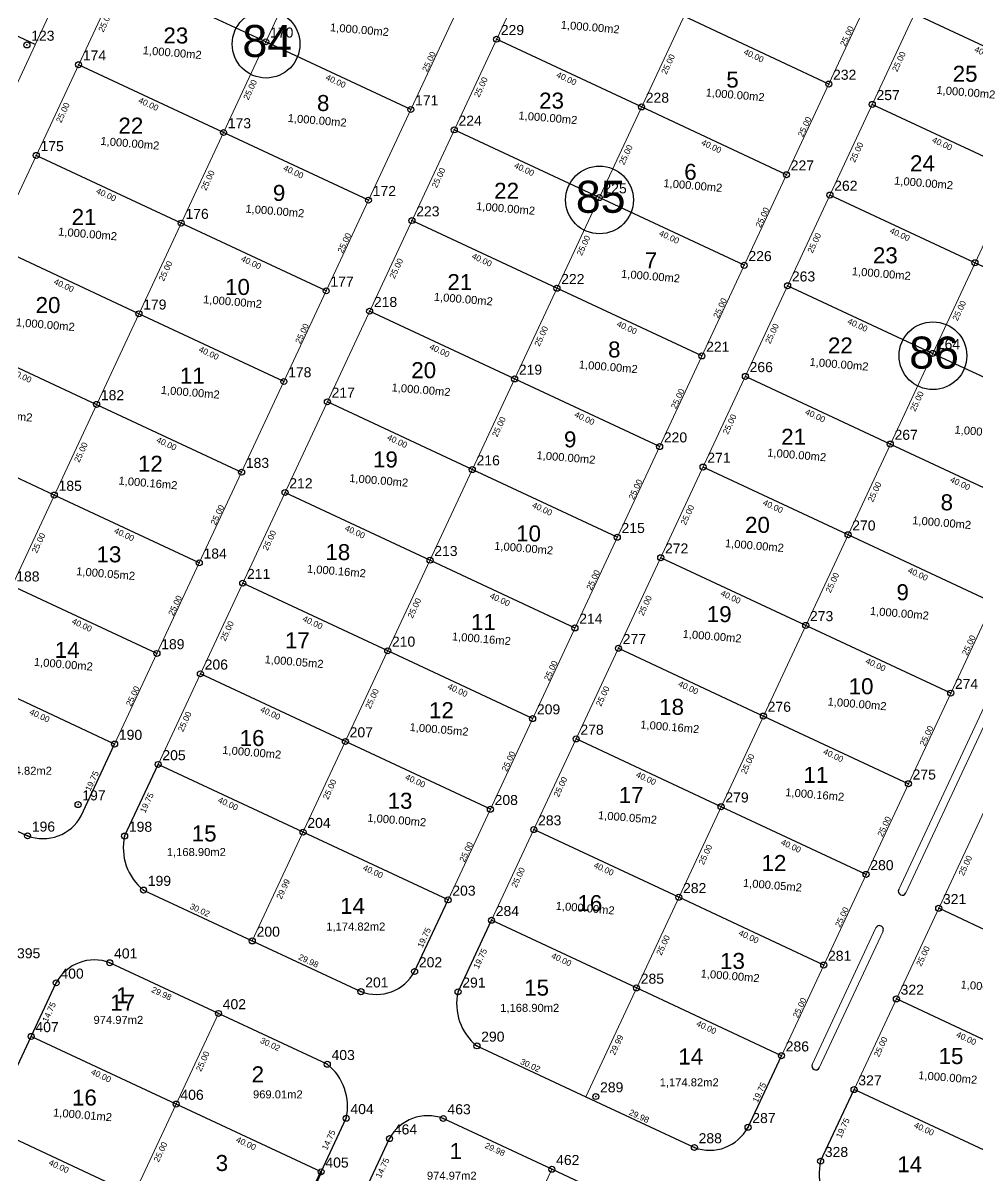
# Model space of a CAD drawing. Header units: metres. Extents: x 500111 to 502674, y 2669847 to 2673197.
# Drawn here: x 500888.1 to 501126.9, y 2671182.7 to 2671470.8 of the extents above; entities that cross this region are included whole.
import ezdxf
from ezdxf.enums import TextEntityAlignment as Align

# ---------------------------------------------------------------- set-up
doc = ezdxf.new("R2010")
doc.units = ezdxf.units.M
doc.header["$PDMODE"] = 32
doc.header["$PDSIZE"] = 1.5
for name, color, linetype in [('CVL_CURV_TX', 2, 'Continuous'), ('CVL_PUNTO', 2, 'Continuous'), ('CVL_PUNTO_NUM', 2, 'Continuous')]:
    doc.layers.add(name, color=color, linetype=linetype)
doc.layers.add('hatches', color=7, linetype='Continuous', lineweight=5)
doc.styles.add('ARIAL', font='arial.ttf')

msp = doc.modelspace()

# ---------------------------------------------------------------- linework, layer by layer
at = {"color": 7, "lineweight": 18}
for p, q in [((500954.6185840923, 2671601.329187163), (500827.6781055424, 2671329.521876577)), ((501035.6143916055, 2671557.335212841, -4826.084017682907), (500911.0351346806, 2671290.591095782, -3499.098460264308)), ((501110.7564786011, 2671500.814926839, -4738.580609434872), (500994.3921638187, 2671251.660314988, -3499.098460264308)), ((501194.1135077395, 2671461.884146044, -0.3679787884580037), (501077.7491929569, 2671212.729534193, -1126.73048147585))]:
    msp.add_line(p, q, dxfattribs=at)
for p, q in [((500902.6803433129, 2671272.695428632), (500911.0351346806, 2671290.591095782)), ((500913.5304291989, 2671267.616919261), (500921.9051904266, 2671285.503262822)), ((500986.037372451, 2671233.764647837), (500994.39216382, 2671251.660314987)), ((500996.8874583371, 2671228.686138466), (501005.2622195648, 2671246.572482028)), ((500890.1735675575, 2671217.560782391), (500896.4142384363, 2671230.929779394)), ((500818.306830488, 2671063.682602356), (500890.1735675575, 2671217.560782391)), ((501069.3944015892, 2671194.833867043), (501077.7491929569, 2671212.729534193)), ((501087.5336406168, 2671186.364961643), (501095.9101792903, 2671204.255110998)), ((500962.6605409522, 2671183.717834556), (500968.9211816877, 2671197.077507969)), ((500973.5305966957, 2671178.630001597), (500979.7712675745, 2671191.9989986))]:
    msp.add_line(p, q)
at = {"color": 7, "lineweight": 50}
msp.add_line((500962.6605409522, 2671183.717834556), (500890.810348821, 2671029.875079893), dxfattribs=at)
at = {"lineweight": 30}
for centre in [(500948.9062412333, 2671465.485791109, -2372.735957576916), (501032.2632703714, 2671426.555010314, -2372.735957576916), (501115.6202995096, 2671387.62422952, -0.3679787884580037)]:
    msp.add_circle(centre, 8.469498459717428, dxfattribs=at)
for centre, radius, start, end in [((500893.0950638064, 2671277.836096934), 10.8767666983899, 249.373052934102, 331.7949558502586), ((500926.5957196112, 2671264.605509575), 13.4078485170446, 167.0206118532909, 231.526154618425), ((500905.9995179424, 2671225.789111091), 10.8767666983899, 69.37305293722329, 151.7949558502586), ((500976.4520929445, 2671238.90531614), 10.8767666983899, 249.373052934102, 331.7949558502586), ((501009.9527487493, 2671225.67472878), 13.4078485170446, 167.0206118532909, 231.526154618425), ((500955.8558912758, 2671200.088917656), 13.4078485170446, 347.0206118532909, 51.52615462103606), ((500989.3565470806, 2671186.858330297), 10.8767666983899, 69.37305293722329, 151.7949558502586), ((501059.8091220827, 2671199.974535345), 10.8767666983899, 249.373052934102, 331.7949558502586), ((501100.598931029, 2671183.353551957), 13.4078485170446, 167.0206118532909, 231.526154618425)]:
    msp.add_arc(centre, radius, start, end)
at = {"layer": 'CVL_CURV_TX', "color": 7, "extrusion": (-0.001618789985491735, -0.01947403468700267, 0.9998090525155252)}
for p, q in [((500891.1416316313, 2671465.422318344, -2372.735957576916), (500854.8981449344, 2671482.343792262, -2372.735957576916)), ((500948.8313378398, 2671466.065710202, -2372.735957576916), (500912.587851143, 2671482.98718412, -2372.735957576916)), ((501089.5841812093, 2671455.51885296, -2372.735957576916), (501053.3406945125, 2671472.440326877, -2372.735957576916)), ((501147.2738874179, 2671456.162244818, -0.3679787884580037), (501111.0304007211, 2671473.083718735, -0.3679787884580037)), ((501042.7645307452, 2671449.787628143, -2372.735957576916), (501006.5210440484, 2671466.70910206, -2372.735957576916)), ((500985.0748245367, 2671449.144236285, -2372.735957576916), (500948.8313378398, 2671466.065710202, -2372.735957576916)), ((500938.2551740726, 2671443.413011468, -2372.735957576916), (500902.0116873757, 2671460.334485385, -2372.735957576916)), ((501079.0080174421, 2671432.866154225, -2372.735957576916), (501042.7645307452, 2671449.787628143, -2372.735957576916)), ((501136.6977236507, 2671433.509546083, -0.3679787884580037), (501100.4542369538, 2671450.43102, -0.3679787884580037)), ((500974.4986607694, 2671426.49153755, -2372.735957576916), (500938.2551740726, 2671443.413011468, -2372.735957576916)), ((501032.188366978, 2671427.134929408, -2372.735957576916), (500995.9448802811, 2671444.056403325, -2372.735957576916)), ((500927.6790103053, 2671420.760312733, -2372.735957576916), (500891.4355236085, 2671437.68178665, -2372.735957576916)), ((501068.4318536748, 2671410.21345549, -2372.735957576916), (501032.188366978, 2671427.134929408, -2372.735957576916)), ((501126.1215598834, 2671410.856847348, -0.3679787884580037), (501089.8780731866, 2671427.778321266, -0.3679787884580037)), ((500963.9224970022, 2671403.838838815, -2372.735957576916), (500927.6790103053, 2671420.760312733, -2372.735957576916)), ((501021.6122032107, 2671404.482230673, -2372.735957576916), (500985.3687165139, 2671421.403704591, -2372.735957576916)), ((500917.1028465381, 2671398.107613998, -2372.735957576916), (500880.8593598412, 2671415.029087916, -2372.735957576916)), ((501162.3650465803, 2671393.935373431, -0.3679787884580037), (501126.1215598834, 2671410.856847348, -0.3679787884580037)), ((501057.8556899076, 2671387.560756756, -2372.735957576916), (501021.6122032107, 2671404.482230673, -2372.735957576916)), ((501115.5453961162, 2671388.204148613, -0.3679787884580037), (501079.3019094193, 2671405.125622531, -0.3679787884580037)), ((500953.3463332354, 2671381.186140081, -2367.327083373378), (500917.1028465381, 2671398.107613998, -2367.056172866986)), ((501011.0360394435, 2671381.829531938, -2372.735957576916), (500974.7925527466, 2671398.751005856, -2372.735957576916)), ((500870.2821206803, 2671392.381526913, -2367.243511579488), (500906.5256073776, 2671375.460052995, -2367.514422085894)), ((501151.788882813, 2671371.282674696, -0.3679787884580037), (501115.5453961162, 2671388.204148613, -0.3679787884580037)), ((501047.2795261403, 2671364.908058021, -2372.735957576916), (501011.0360394435, 2671381.829531938, -2372.735957576916)), ((501104.9692323489, 2671365.551449879, -0.3679787884580037), (501068.725745652, 2671382.472923796, -0.3679787884580037)), ((500906.5256073776, 2671375.460052995, -2367.514422085887), (500942.7690940745, 2671358.538579078, -2367.785332592285)), ((501000.4598756762, 2671359.176833204, -2372.735957576916), (500964.2163889793, 2671376.098307121, -2372.735957576916)), ((500895.9466938031, 2671352.808906805, -2367.972743847241), (500859.7032071062, 2671369.730380723, -2367.701833340828)), ((501141.2127190458, 2671348.629975961, -0.3679787884580037), (501104.9692323489, 2671365.551449879, -0.3679787884580037)), ((501094.3930685816, 2671342.898751144, -0.3679787884580037), (501058.1495818848, 2671359.820225061, -0.3679787884580037)), ((501036.7033623735, 2671342.255359287, -2367.327083373378), (501000.4598756762, 2671359.176833204, -2367.056172866986)), ((500932.1901805004, 2671335.887432888, -2368.243654353625), (500895.9466938031, 2671352.808906805, -2367.972743847241)), ((500953.6391498185, 2671353.450746119, -2367.243511579488), (500989.8826365158, 2671336.529272201, -2367.514422085894)), ((501130.6365552785, 2671325.977277226, -0.3679787884580037), (501094.3930685816, 2671342.898751144, -0.3679787884580037)), ((501083.8169048144, 2671320.246052409, -0.3679787884580037), (501047.5734181175, 2671337.167526327, -0.3679787884580037)), ((500989.8826365158, 2671336.529272201, -2367.514422085887), (501026.1261232126, 2671319.607798283, -2367.785332592285)), ((500921.6123738432, 2671313.238656784, -2368.431017652402), (500885.3688871464, 2671330.160130701, -2368.431017652402)), ((500979.3037229412, 2671313.878126011, -2367.972743847241), (500943.0602362443, 2671330.799599928, -2367.701833340828)), ((501120.0603915117, 2671303.324578492, 5.040895415080286), (501083.8169048144, 2671320.246052409, 5.31180592147166)), ((501015.5472096385, 2671296.956652094, -2368.243654353625), (500979.3037229412, 2671313.878126011, -2367.972743847241)), ((501036.9961789566, 2671314.519965324, 5.124467208970145), (501073.239665654, 2671297.598491407, 4.853556702564219)), ((500968.7259162845, 2671291.229349907, -2368.431017652402), (500932.4824295867, 2671308.150823825, -2368.160107146011)), ((500911.0351346818, 2671290.591095781), (500874.7916479845, 2671307.5125697)), ((501073.239665654, 2671297.598491407, 4.853556702571495), (501109.4831523508, 2671280.677017489, 4.582646196172846)), ((501004.9694029813, 2671274.307875989, -2368.431017652402), (500968.7259162845, 2671291.229349907, -2368.431017652402)), ((501062.6607520794, 2671274.947345216, 4.395234941217041), (501026.4172653825, 2671291.868819134, 4.666145447630242)), ((500958.1486771236, 2671268.581788904), (500921.9051904267, 2671285.503262822)), ((501098.9042387767, 2671258.025871299, 4.124324434832943), (501062.6607520794, 2671274.947345216, 4.395234941217041)), ((500994.39216382, 2671251.660314987), (500958.1486771227, 2671268.581788905)), ((501052.0829454227, 2671252.298569113, 3.936961136055743), (501015.8394587249, 2671269.22004303, 4.207871642447117)), ((501088.3264321195, 2671235.377095195, 3.936961136055743), (501052.0829454227, 2671252.298569113, 3.936961136055743)), ((501153.3081443085, 2671232.628759087, 2376.304939924514), (501117.0646576107, 2671249.550233004, 2376.575850430905)), ((501041.5057062618, 2671229.65100811), (501005.2622195649, 2671246.572482028)), ((500936.9941988016, 2671223.286666898), (500909.8312054605, 2671235.968611304)), ((501077.7491929582, 2671212.729534192), (501041.5057062609, 2671229.651008111)), ((501142.7309051476, 2671209.981198084, 2375.846690705599), (501106.4874184508, 2671226.902672002, 2376.117601211998)), ((500964.1976824232, 2671210.58581826), (500936.9941988016, 2671223.286666898)), ((500962.6605409522, 2671183.717834556), (500890.1735675575, 2671217.560782391)), ((501132.1536659858, 2671187.333637082), (501095.9101792903, 2671204.255110998)), ((501020.3512279398, 2671184.355886103), (500993.1882345987, 2671197.037830509)), ((500952.0832071778, 2671161.070070975), (500879.5962337831, 2671194.91301881)), ((501047.5547115614, 2671171.655037466), (501020.3512279398, 2671184.355886103))]:
    msp.add_line(p, q, dxfattribs=at)
at = {"layer": 'CVL_CURV_TX', "color": 7, "extrusion": (0.001618789985491738, 0.01947403468700267, 0.9998090525155252)}
for p, q in [((500862.1003829472, 2671280.338541128), (500889.2633762883, 2671267.656596722)), ((500918.2539284638, 2671254.10860897), (500945.4574120853, 2671241.407760333)), ((500945.4574120853, 2671241.407760333), (500972.6204054264, 2671228.725815927)), ((501001.610957602, 2671215.177828176), (501028.8144412235, 2671202.476979539)), ((501028.8144412235, 2671202.476979539, -2372.367978788458), (501055.9774345646, 2671189.795035133, -2372.367978788458))]:
    msp.add_line(p, q, dxfattribs=at)
at = {"layer": 'CVL_CURV_TX', "color": 7}
for centre, radius, start, end in [((501107.9573174201, 2671253.806598092, 4.124324434832943), 0.9880470775541903, 155.4304667690664, 334.5009438969171), ((501102.2476733401, 2671244.234891341, 2368), 0.9880267735813142, 334.6861179881545, 155.2555515682742), ((501086.3305023856, 2671210.153681142, 2368), 0.9880470775541903, 155.4304667690664, 334.5009438969171)]:
    msp.add_arc(centre, radius, start, end, dxfattribs=at)
at = {"layer": 'CVL_PUNTO', "color": 2}
for p in [(500948.8313378398, 2671466.065710202, -2372.735957576916), (501006.5210440484, 2671466.70910206, -2372.735957576916), (500889.1037712197, 2671465.26952711), (500902.0116873757, 2671460.334485385, -2372.735957576916), (501089.5841812093, 2671455.51885296, -2372.735957576916), (500985.0748245367, 2671449.144236285, -2372.735957576916), (501042.7645307452, 2671449.787628143, -2372.735957576916), (501100.4542369538, 2671450.43102, -0.3679787884580037), (500938.2551740726, 2671443.413011468, -2372.735957576916), (500995.9448802811, 2671444.056403325, -2372.735957576916), (500891.4355236085, 2671437.68178665, -2372.735957576916), (501079.0080174421, 2671432.866154225, -2372.735957576916), (500974.4986607694, 2671426.49153755, -2372.735957576916), (501032.188366978, 2671427.134929408, -2372.735957576916), (501089.8780731866, 2671427.778321266, -0.3679787884580037), (500927.6790103053, 2671420.760312733, -2372.735957576916), (500985.3687165139, 2671421.403704591, -2372.735957576916), (501126.1215598834, 2671410.856847348, -0.3679787884580037), (501068.4318536748, 2671410.21345549, -2372.735957576916), (501079.3019094193, 2671405.125622531, -0.3679787884580037), (500963.9224970022, 2671403.838838815, -2372.735957576916), (501021.6122032107, 2671404.482230673, -2372.735957576916), (500917.1028465381, 2671398.107613998, -2367.056172866986), (500974.7925527466, 2671398.751005856, -2372.735957576916), (501115.5453961162, 2671388.204148613, -0.3679787884580037), (501057.8556899076, 2671387.560756756, -2372.735957576916), (501068.725745652, 2671382.472923796, -0.3679787884580037), (500953.3463332354, 2671381.186140081, -2367.327083373378), (501011.0360394435, 2671381.829531938, -2372.735957576916), (500906.5256073776, 2671375.460052995, -2367.514422085887), (500964.2163889793, 2671376.098307121, -2372.735957576916), (501047.2795261403, 2671364.908058021), (501104.9692323489, 2671365.551449879, -0.3679787884580037), (501000.4598756762, 2671359.176833204, -2367.056172866986), (501058.1495818848, 2671359.820225061, -0.3679787884580037), (500942.7690940745, 2671358.538579078, -2367.785332592285), (500953.6391498185, 2671353.450746119, -2367.243511579488), (500895.9466938031, 2671352.808906805, -2367.972743847241), (501036.7033623735, 2671342.255359287, -2367.327083373378), (501094.3930685816, 2671342.898751144, -0.3679787884580037), (500932.1901805004, 2671335.887432888, -2368.243654353625), (500989.8826365158, 2671336.529272201, -2367.514422085887), (501047.5734181175, 2671337.167526327, -0.3679787884580037), (500943.0602362443, 2671330.799599928, -2367.701833340828), (501026.1261232126, 2671319.607798283, -2367.785332592285), (501083.8169048144, 2671320.246052409, -0.3679787884580037), (500921.6123738432, 2671313.238656784, -2368.431017652402), (500979.3037229412, 2671313.878126011, -2367.972743847241), (501036.9961789566, 2671314.519965324, 5.124467208970145), (500932.4824295867, 2671308.150823825, -2368.160107146011), (501120.0603915117, 2671303.324578492, 5.040895415080286), (501015.5472096385, 2671296.956652094, -2368.243654353625), (501073.239665654, 2671297.598491407, 4.853556702564219), (500911.0351346806, 2671290.591095782), (500968.7259162845, 2671291.229349907, -2368.431017652402), (501026.4172653825, 2671291.868819134, 4.666145447630242), (500921.9051904267, 2671285.503262822), (501109.4831523508, 2671280.677017489), (500901.8870268322, 2671275.459503078), (501004.9694029813, 2671274.307875989), (501062.6607520794, 2671274.947345216, 4.395234941217041), (500889.2633762883, 2671267.656596722), (500913.5304291989, 2671267.616919261), (500958.1486771239, 2671268.581788905), (501015.8394587249, 2671269.22004303, 4.207871642447117), (501098.9042387767, 2671258.025871299, 4.124324434832943), (500918.2539284618, 2671254.108608971), (501052.0829454227, 2671252.298569113, 3.936961136055743), (500994.39216382, 2671251.660314987), (501117.0646576107, 2671249.550233004, 2376.575850430905), (501005.2622195649, 2671246.572482028), (500945.4574120853, 2671241.407760333), (500909.8312054618, 2671235.968611303), (501088.3264321195, 2671235.377095195, 3.936961136055743), (500986.0373724517, 2671233.764647839), (500896.4142384363, 2671230.929779394), (501041.5057062609, 2671229.651008111), (500972.6204054254, 2671228.725815928), (500996.887458337, 2671228.686138466), (501106.4874184508, 2671226.902672002, 2376.117601211998), (500936.9941988016, 2671223.286666898), (500890.1735675575, 2671217.560782391), (501001.610957602, 2671215.177828176), (501077.7491929569, 2671212.729534193), (500964.1976824232, 2671210.58581826), (501095.9101786811, 2671204.255109697), (500926.4170542529, 2671200.639308474), (501031.3384761748, 2671202.51684053), (500968.9211816878, 2671197.077507969), (500993.1882346, 2671197.037830509), (501069.3944015892, 2671194.833867043), (500979.7712675745, 2671191.9989986), (501055.9774345646, 2671189.795035133, -2372.367978788458), (501087.5336406168, 2671186.364961643), (500962.6605409522, 2671183.717834556), (501020.3512279398, 2671184.355886103)]:
    msp.add_point(p, dxfattribs=at)
at = {"layer": 'hatches', "color": 7, "extrusion": (-0.001618789985491735, -0.01947403468700267, 0.9998090525155252)}
for p, q in [((500862.1003829472, 2671280.338541128), (501013.1215533927, 2671603.699024746)), ((500838.5481612884, 2671324.434043617, -4744.622179889166), (500954.892506212, 2671573.597979059, -2372.735957576916)), ((500945.4574120853, 2671241.407760333), (501085.0920084984, 2671540.387767525)), ((501028.8144412235, 2671202.476979539), (501172.782933761, 2671510.736551593)), ((501095.9101792892, 2671204.255110999), (501201.5106305139, 2671430.362569164)), ((500850.2538370243, 2671037.561677145), (500936.9941988016, 2671223.286666898)), ((500935.7266694659, 2671003.161169671), (501020.3512279398, 2671184.355886103))]:
    msp.add_line(p, q, dxfattribs=at)
at = {"layer": 'hatches', "color": 7, "lineweight": 18, "extrusion": (-0.001618789985491735, -0.01947403468700267, 0.9998090525155252)}
for p, q in [((500921.9051904266, 2671285.503262822, -4744.622179889166), (501048.8267364259, 2671557.31941267, -2157.100917309253)), ((501005.2622195648, 2671246.572482028, -2372.254201100708), (501121.6065644883, 2671495.73641747, -0.3679787840137578))]:
    msp.add_line(p, q, dxfattribs=at)
at = {"layer": 'hatches', "color": 7}
for p, q in [((501107.0587307576, 2671254.217425352, 4.124324434832943), (501147.3273652916, 2671340.439013351, 4.124324434832943)), ((501108.8491211797, 2671253.381247553, 4.124324434832943), (501149.1177571926, 2671339.602838722, 4.124324434832943)), ((501085.4319156761, 2671210.564508299, 2368), (501101.3503634943, 2671244.64845143, 2368)), ((501087.222306112, 2671209.728330533, 2368), (501103.1408287752, 2671243.812433918, 2368))]:
    msp.add_line(p, q, dxfattribs=at)

# ---------------------------------------------------------------- texts
at = {"color": 1, "style": 'ARIAL'}
for s, p in [('1,174.82m2', (500887.9741770425, 2671283.758846393)), ('1,168.90m2', (500931.4591274591, 2671263.443668059)), ('1,174.82m2', (500971.3312061809, 2671244.828065598)), ('1,168.90m2', (501014.8161565973, 2671224.512887264)), ('974.97m2', (500911.9660529018, 2671221.677029693)), ('1,174.82m2', (501054.6882353189, 2671205.897284804)), ('969.01m2', (500951.8381316241, 2671203.061427231)), ('974.97m2', (500995.3230820399, 2671182.746248898))]:
    msp.add_text(s, height=2, dxfattribs=at).set_placement(p, align=Align.MIDDLE)
at = {"color": 7, "style": 'ARIAL'}
for s, rotation, p in [('19.75', 64.97395785900757, (500905.371034794, 2671281.379667936)), ('19.75', 64.91002071872428, (500919.0762742757, 2671275.924029486)), ('29.99', 64.96570534322852, (500953.1621266009, 2671254.360033628)), ('30.02', 334.9729210572527, (500932.3345022915, 2671249.118823233)), ('19.75', 64.97395785900757, (500988.403824316, 2671242.232469549)), ('19.75', 64.9100207182655, (501002.433303414, 2671236.993248691)), ('29.98', 334.9729210582715, (500959.5177407729, 2671236.427426711)), ('29.98', 334.9729210582779, (500922.7781323055, 2671228.268477176)), ('14.75', 64.97675237262, (500894.653107351, 2671223.610801954)), ('30.02', 334.9729210572527, (500949.9613707863, 2671215.577080655)), ('29.99', 64.96570534322852, (501036.519155739, 2671215.429252834)), ('25.00', 64.96570534054202, (500933.0647085242, 2671211.328246695)), ('30.02', 334.9729210571397, (501014.9852519637, 2671210.316135514)), ('19.75', 64.97395785900757, (501072.2168388511, 2671203.554000759)), ('29.98', 334.9729210584662, (501042.1684904461, 2671197.624738991)), ('19.75', 64.91003255662875, (501093.0803742434, 2671194.673974395)), ('14.75', 64.89116453836382, (500964.548533899, 2671191.667086228)), ('29.98', 334.9729210582779, (501006.1351614437, 2671189.337696382)), ('14.75', 64.97675237262, (500978.0101364892, 2671184.680021159))]:
    msp.add_text(s, height=1.5, rotation=rotation, dxfattribs=at).set_placement(p, align=Align.MIDDLE)
at = {"layer": 'CVL_CURV_TX', "color": 7, "style": 'ARIAL'}
for rotation, p in [(64.9657053360815, (500908.660839542, 2671471.026630834, -2366.785262360628)), (64.96570533421122, (501094.1210606744, 2671467.500952374, -2367.327083373377)), (64.96570533421122, (500989.6117040018, 2671461.126335699, -2367.327083373377)), (64.9657053360815, (501107.1033891201, 2671461.12316545, 5.582716427829837)), (64.9657053414891, (501049.4136829118, 2671460.479773594, -2367.056172866997)), (64.9657053414891, (500944.9043262391, 2671454.105156919, -2367.056172866997)), (64.9657053360815, (501002.5940324474, 2671454.748548775, -2366.785262360628)), (64.9657053360815, (500898.0846757747, 2671448.373932099, -2366.785262360628)), (64.96570533421122, (501083.5448969072, 2671444.848253639, -2367.327083373377)), (64.9657053414891, (501038.8375191445, 2671437.827074859, -2367.056172866997)), (64.9657053360815, (501096.5272253528, 2671438.470466715, 5.582716427829837)), (64.9657053360815, (500992.0178686801, 2671432.09585004, -2366.785262360628)), (64.9657053414891, (500934.3281624719, 2671431.452458184, -2367.056172866997)), (64.96570533421122, (501072.9687331399, 2671422.195554904, -2367.327083373377)), (64.96570533421122, (500968.4593764673, 2671415.820938229, -2367.327083373377)), (64.9657053414891, (501028.2613553773, 2671415.174376124, -2367.056172866997)), (64.9657053360815, (501085.9510615856, 2671415.81776798, 5.582716427829837)), (64.9657053360815, (500981.4417049129, 2671409.443151305, -2366.785262360628)), (64.9657053414891, (500923.7519987046, 2671408.799759449, -2367.056172866997)), (64.96570533421122, (501062.3925693727, 2671399.542856169, -2367.327083373377)), (64.9657053414891, (501122.1945482827, 2671398.896294064, 5.311805921460746)), (64.96570533421122, (500957.8832127, 2671393.168239494, -2367.327083373377)), (64.9657053414891, (501017.68519161, 2671392.521677389, -2367.056172866997)), (64.9657053360815, (501075.3748978183, 2671393.165069245, 5.582716427829837)), (64.96570533421122, (501051.8164056054, 2671376.890157435, -2367.327083373377)), (64.9657053414891, (501111.6183845155, 2671376.24359533, 5.311805921460746)), (64.9657053414891, (501007.1090278428, 2671369.868978655, -2367.056172866997)), (64.9657053360815, (501064.7987340511, 2671370.51237051, 5.582716427829837)), (64.96570534188889, (500902.5958875089, 2671363.5011412, -2367.972719753355)), (64.96570533421122, (501041.2402418382, 2671354.2374587, -2367.327083373377)), (64.9657053414891, (501101.0422207482, 2671353.590896595, 5.311805921460746)), (64.96570534098556, (500936.7271015034, 2671347.869621246, -2368.243630259743)), (64.9657053360815, (501054.2225702838, 2671347.859671776, 5.582716427829837)), (64.9657053414891, (500892.018039312, 2671340.852276152, -2368.431017652428)), (64.96570534092179, (500949.7094299514, 2671341.491834322, -2367.701809246986)), (64.96570534098556, (501030.6630442154, 2671331.589986641, -2367.785308498401)), (64.9657053414891, (501090.4660569809, 2671330.93819786, 5.311805921460746)), (64.96570533421122, (500926.1492533074, 2671325.220756198, -2368.701928158808)), (64.96570534188889, (500985.9529166471, 2671324.570360406, -2367.972719753355)), (64.96570534092179, (501043.6453726637, 2671325.212199717, 5.124491302812203)), (64.9657053360815, (500939.131581753, 2671318.842969274, -2368.160107146059)), (64.96570533421122, (501124.5972709763, 2671315.306677905, 5.04089541508074)), (64.96570534098556, (501020.0841306415, 2671308.938840451, -2368.243630259743)), (64.96570534098556, (500915.5726231826, 2671302.574499239, -2369.160128697565)), (64.96570534092179, (501033.0664590896, 2671302.561053527, 4.6661695414723)), (64.9657053414891, (500975.3750684502, 2671301.921495358, -2368.431017652428)), (64.96570534092179, (500928.5549516305, 2671296.196712315, -2368.618307684808)), (64.96570534098556, (501114.0200733536, 2671292.659205846, 4.58267029005674)), (64.96570533421122, (501009.5062824456, 2671286.289975403, -2368.701928158808)), (64.96570534188889, (501069.3099457853, 2671285.639579611, 4.395259035102754)), (64.9657053360815, (501022.4886108912, 2671279.912188479, 4.207871642398914)), (64.96570534188889, (500964.7984383262, 2671279.275238399, -2368.889218191177)), (64.96570534098556, (501103.4411597797, 2671270.008059657, 4.124348528715018)), (64.96570534098556, (500998.9296523207, 2671263.643718445, -2369.160128697565)), (64.9657053414891, (501058.7320975884, 2671262.990714564, 3.936961136029822)), (64.9657053360815, (501123.7138097771, 2671260.242378453, 2376.575850430857)), (64.96570534092179, (501011.9119807687, 2671257.265931521, 3.749671103650144)), (64.96570533421122, (501092.8633115838, 2671247.359194609, 3.666050629649817)), (64.96570534188889, (501048.1554674644, 2671240.344457605, 3.478760597280598)), (64.96570534092179, (501113.1371796546, 2671237.596121495, 2376.117649892108)), (64.96570534098556, (501082.2866814589, 2671224.71293765, 3.207850090892862)), (64.9657053360815, (501102.5593314562, 2671214.947256447, 2375.659351993035)), (64.96570534188889, (500922.4883580526, 2671188.682588523, -0.2709105063695461))]:
    msp.add_text('25.00', height=1.5, rotation=rotation, dxfattribs=at).set_placement(p, align=Align.MIDDLE)
at = {"layer": 'CVL_CURV_TX', "color": 4, "style": 'ARIAL'}
for s, p in [('23', (500926.3389305293, 2671467.645841054)), ('5', (501065.5152349626, 2671456.593470159, -2369.07663017008)), ('25', (501123.6665778915, 2671458.072399494, 3.749622423539677)), ('8', (500963.1855317585, 2671450.769473366)), ('23', (501020.2721234348, 2671451.367758994, -2368.618356364918)), ('22', (500915.0877075188, 2671445.149613458)), ('24', (501113.0074713351, 2671435.737973044, 3.749622423539677)), ('6', (501054.9988425858, 2671433.571085513, -2369.07663017008)), ('9', (500952.1548329358, 2671428.30722413)), ('22', (501009.0209004244, 2671428.871531398, -2368.618356364918)), ('21', (500903.4024567417, 2671422.331993934)), ('23', (501103.7237373988, 2671412.716333195, 3.749622423539677)), ('7', (501045.1223151338, 2671411.444187142, -2369.07663017008)), ('10', (500941.7485099506, 2671404.805052056)), ('21', (500997.3356496472, 2671406.053911875, -2368.618356364918)), ('20', (500894.3686939666, 2671400.29528808)), ('22', (501092.4725143884, 2671390.220105598, 3.749622423539677)), ('8', (501035.9647542401, 2671389.189916467, -2369.07663017008)), ('20', (500988.3018868722, 2671384.01720602, -2368.618356364918)), ('11', (500930.4431428409, 2671382.664116663)), ('9', (501024.9340554174, 2671366.727667232, -2369.07663017008)), ('21', (501080.7872636112, 2671367.402486075, 3.749622423539677)), ('12', (500919.9624784865, 2671360.669804174)), ('19', (500978.7340370347, 2671361.707520045, -2368.618356364918)), ('8', (501119.0925294429, 2671350.999386844, 7.68658355959542)), ('10', (501014.5277324322, 2671343.225495157, -2369.07663017008)), ('20', (501071.7535008361, 2671345.36578022, 3.749622423539677)), ('13', (500909.6037373109, 2671338.004856027)), ('18', (500966.8273766816, 2671338.547942587, -2368.618356364918)), ('9', (501108.0618306202, 2671328.537137609, 7.68658355959542)), ('19', (501062.1856509987, 2671323.056094246, 3.749622423539677)), ('11', (501003.2223653225, 2671321.084559765, -2369.07663017008)), ('17', (500956.7148359546, 2671316.502341213, -2368.618356364918)), ('14', (500899.1698527084, 2671314.124254989)), ('10', (501097.655507635, 2671305.034965534, 7.68658355959542)), ('12', (500992.7417009681, 2671299.090247276, -2369.07663017008)), ('18', (501050.2789906455, 2671299.896516787, 3.749622423539677)), ('16', (500945.38974031, 2671292.098075793, -2368.618356364918)), ('11', (501086.3501405253, 2671282.894030142, 7.68658355959542)), ('17', (501040.1664499186, 2671277.850915413, 3.749622423539677)), ('13', (500982.3829597925, 2671276.425299129, -2369.07663017008)), ('15', (500933.4096219247, 2671268.219515981, -2369.07663017008)), ('12', (501075.8694761709, 2671260.899717653, 7.68658355959542)), ('14', (500970.5232354362, 2671250.169930812, -2369.07663017008)), ('16', (501029.8381140192, 2671250.856828581, 3.749622423539677)), ('13', (501065.5107349953, 2671236.405974481, 7.68658355959542)), ('15', (501016.5312102663, 2671229.705079987, 3.749622423539677)), ('17', (500913.02869343, 2671225.98342629)), ('1', (500912.9704030883, 2671227.839040264)), ('14', (501055.0768503928, 2671212.525373443, 7.68658355959542)), ('15', (501120.1436610509, 2671212.601490655, 2375.65935199309)), ('2', (500946.8409972581, 2671208.093384101)), ('16', (500903.4741973316, 2671202.278170892)), ('1', (500996.3274322265, 2671188.90825947)), ('3', (500937.8477963667, 2671185.915250903)), ('14', (501109.8153251515, 2671185.607403822, 2375.65935199309))]:
    msp.add_text(s, height=4, dxfattribs=at).set_placement(p, align=Align.MIDDLE)
at = {"layer": 'CVL_CURV_TX', "color": 6, "style": 'ARIAL'}
for s, p in [('84', (500949.1970247661, 2671466.276940984, -2372.735957576916)), ('85', (501032.5540539043, 2671427.34616019, -2372.735957576916)), ('86', (501115.9110830424, 2671388.415379395, -0.3679787884580037))]:
    msp.add_text(s, height=8, dxfattribs=at).set_placement(p, align=Align.MIDDLE)
at = {"layer": 'CVL_CURV_TX', "color": 1, "extrusion": (-0.001618789985491735, -0.01947403468700267, 0.9998090525155252), "style": 'ARIAL'}
for s, p in [('1,000.00m2', (277946.2667866808, 2703224.568066535, -55207.43666981898)), ('1,000.00m2', (278003.7049075722, 2703229.992512191, -55207.27172799629)), ('1,000.00m2', (277900.0828350637, 2703214.985133228, -55206.97840979006)), ('1,000.00m2', (278098.663713963, 2703267.912320551, -52835.19180508296)), ('1,000.00m2', (278041.2255930717, 2703216.128957106, -55207.27172799629)), ('1,000.00m2', (277937.603520563, 2703201.121578143, -55206.97840979005)), ('1,000.00m2', (277995.0416414544, 2703206.546023798, -55206.81346796736)), ('1,000.00m2', (277891.4195689459, 2703191.538644836, -55206.52014976116)), ('1,000.00m2', (278032.5623269539, 2703192.682468713, -55206.81346796739)), ('1,000.00m2', (278090.0004478454, 2703244.465832159, -52834.73354505404)), ('1,000.00m2', (277986.3783753368, 2703183.099535407, -55206.35520793848)), ('1,000.00m2', (277928.9402544453, 2703177.67508975, -55206.52014976115)), ('1,000.00m2', (277882.7563028281, 2703168.092156444, -55206.06188973224)), ('1,000.00m2', (278023.8990608361, 2703169.235980321, -55206.35520793846)), ('1,000.00m2', (278081.3371817276, 2703221.019343766, -52834.27528502513)), ('1,000.00m2', (277977.715109219, 2703159.653047014, -55205.89694790958)), ('1,000.00m2', (277920.2769883276, 2703154.228601358, -55206.06188973225)), ('1,000.00m2', (277874.0915394045, 2703144.75273315, -55200.38318956293)), ('1,000.00m2', (278015.2357947184, 2703145.789491929, -55205.89694790956)), ('1,000.00m2', (278072.67391561, 2703197.572855375, -52833.81702499623)), ('1,000.00m2', (277911.6122249039, 2703130.889178064, -55200.38318956293)), ('1,000.00m2', (277969.0518431012, 2703136.206558622, -55205.43868788066)), ('1,000.16m2', (277865.4260901493, 2703121.300463906, -55200.38318956295)), ('1,000.00m2', (278110.1946011093, 2703183.709300288, -52833.81702499623)), ('1,000.00m2', (278006.5725286008, 2703122.343003537, -55205.43868788066)), ('1,000.00m2', (278064.0106494921, 2703174.126366982, -52833.35876496732)), ('1,000.16m2', (277902.9467756493, 2703107.43690882, -55200.38318956296)), ('1,000.00m2', (277960.3870796775, 2703112.867135327, -55199.75998771134)), ('1,000.00m2', (278101.5313349916, 2703160.262811895, -52833.35876496731)), ('1,000.00m2', (277997.9077651771, 2703099.003580243, -55199.75998771133)), ('1,000.00m2', (278055.3473833745, 2703150.67987859, -52832.90050493842)), ('1,000.05m2', (277894.2810939508, 2703083.984010485, -55200.38318956291)), ('1,000.16m2', (277951.7216304225, 2703089.414866084, -55199.75998771136)), ('1,000.00m2', (278092.8680688739, 2703136.816323504, -52832.90050493841)), ('1,000.16m2', (277989.2423159225, 2703075.551310998, -55199.75998771137)), ('1,000.00m2', (278046.6826199507, 2703127.340455296, -52827.2218047691)), ('1,000.00m2', (277885.6160980831, 2703060.532968291, -55200.38318956293)), ('1,000.05m2', (277943.0559487243, 2703065.96196775, -55199.75998771132)), ('1,000.00m2', (278084.2033054503, 2703113.47690021, -52827.22180476909)), ('1,000.16m2', (278038.0171706956, 2703103.888186052, -52827.22180476911)), ('1,000.05m2', (277980.5766342239, 2703052.098412664, -55199.75998771132)), ('1,000.00m2', (277934.3909528563, 2703042.510925558, -55199.75998771135)), ('1,000.16m2', (278075.5378561956, 2703090.024630965, -52827.22180476911)), ('1,000.05m2', (278029.3514889975, 2703080.435287716, -52827.22180476907)), ('1,000.00m2', (277971.9116383562, 2703028.64737047, -55199.75998771136)), ('1,000.05m2', (278066.8721744971, 2703066.57173263, -52827.22180476908)), ('1,000.00m2', (278020.6864931294, 2703056.984245524, -52827.22180476911)), ('1,000.00m2', (278058.2071786295, 2703043.120690437, -52827.22180476911)), ('1,000.00m2', (278123.1932121677, 2703092.128582426, -50455.08763545397)), ('1,000.00m2', (278114.5284487441, 2703068.678169321, -50455.08763545395)), ('1,000.01m2', (277899.7319379142, 2702995.03084265, -52829.76126619377))]:
    msp.add_text(s, height=2, dxfattribs=at).set_placement(p, align=Align.MIDDLE)
at = {"layer": 'CVL_CURV_TX', "color": 7, "extrusion": (-0.001618789985491735, -0.01947403468700267, 0.9998090525155252), "style": 'ARIAL'}
for p in [(278045.0380914682, 2703226.44713795, -55207.27172799626), (278102.4762123586, 2703278.230501396, -52835.19180508294), (277941.4160189594, 2703211.439758988, -55206.97840979005), (277998.85413985, 2703216.864204645, -55206.81346796736), (277895.2320673413, 2703201.856825683, -55206.52014976116), (278036.3748253503, 2703203.000649558, -55206.81346796735), (278093.812946241, 2703254.784013004, -52834.73354505403), (277932.7527528417, 2703187.993270596, -55206.52014976114), (277990.1908737322, 2703193.417716253, -55206.35520793845), (277886.5688012236, 2703178.41033729, -55206.06188973223), (278027.7115592326, 2703179.554161166, -55206.35520793846), (278085.1496801232, 2703231.337524612, -52834.27528502511), (277924.0894867239, 2703164.546782203, -55206.06188973223), (277981.5276076145, 2703169.971227861, -55205.89694790958), (277877.9040378002, 2703155.070913996, -55200.38318956293), (278019.0482931148, 2703156.107672775, -55205.89694790956), (278076.4864140054, 2703207.89103622, -52833.81702499621), (277915.4247233004, 2703141.207358908, -55200.38318956291), (277972.8643414967, 2703146.524739468, -55205.43868788066), (277869.2392743758, 2703131.62050089, -55200.38318956293), (278067.8231478877, 2703184.444547828, -52833.35876496731), (278010.3850269971, 2703132.661184382, -55205.43868788065), (277906.7599598764, 2703117.756945804, -55200.38318956294), (277964.1995780732, 2703123.185316174, -55199.75998771135), (278105.3438333879, 2703170.580992741, -52833.35876496732), (278059.1598817699, 2703160.998059435, -52832.90050493841), (278001.7202635735, 2703109.321761087, -55199.75998771132), (277898.0938247907, 2703094.30282042, -55200.38318956295), (277955.5348146489, 2703099.734903069, -55199.75998771135), (278096.6805672704, 2703147.134504349, -52832.9005049384), (277993.0555001494, 2703085.871347983, -55199.75998771135), (278050.4951183464, 2703137.65863614, -52827.22180476909), (277946.8686795639, 2703076.280777683, -55199.75998771135), (277889.4285964796, 2703070.851149138, -55200.38318956296), (278088.0158038467, 2703123.795081054, -52827.22180476908), (277984.3893650637, 2703062.417222598, -55199.75998771135), (278041.8303549221, 2703114.208223036, -52827.22180476911), (277880.7638330555, 2703047.400736034, -55200.38318956296), (277938.2034512528, 2703052.829106403, -55199.75998771134), (278079.3510404227, 2703100.34466795, -52827.22180476908), (277975.7241367527, 2703038.965551317, -55199.75998771136), (278033.1642198371, 2703090.754097649, -52827.2218047691), (277929.5386878291, 2703029.378693298, -55199.75998771136), (278070.6849053369, 2703076.890542565, -52827.22180476911), (277967.0593733288, 2703015.515138213, -55199.75998771135), (278024.4989915259, 2703067.30242637, -52827.22180476909), (278062.0196770258, 2703053.438871284, -52827.22180476911), (278015.8342281024, 2703043.852013266, -52827.22180476911), (278053.3549136019, 2703029.988458179, -52827.22180476911), (278118.3409471406, 2703078.996350168, -50455.08763545396), (277903.5444750654, 2703005.349128382, -52829.76126619375), (278109.6761837162, 2703055.545937061, -50455.08763545394), (277941.065160565, 2702991.485573295, -52829.76126619376), (277894.8796341327, 2702935.577040876, -55199.75998771134)]:
    msp.add_text('40.00', height=1.5, rotation=339.7211830509158, dxfattribs=at).set_placement(p, align=Align.MIDDLE)
at = {"layer": 'CVL_PUNTO_NUM', "color": 7, "style": 'ARIAL'}
for s, p in [('170', (500949.8919980116, 2671467.126370374, -2372.735957576916)), ('229', (501007.5817042202, 2671467.769762232, -2372.735957576916)), ('123', (500890.1644313915, 2671466.330187282)), ('174', (500903.0723475475, 2671461.395145557, -2372.735957576916)), ('232', (501090.6448413811, 2671456.579513132, -2372.735957576916)), ('171', (500986.1354847085, 2671450.204896457, -2372.735957576916)), ('228', (501043.825190917, 2671450.848288314, -2372.735957576916)), ('257', (501101.5148971256, 2671451.491680172, -0.3679787884580037)), ('173', (500939.3158342444, 2671444.473671639, -2372.735957576916)), ('224', (500997.0055404529, 2671445.117063497, -2372.735957576916)), ('175', (500892.4961837803, 2671438.742446822, -2372.735957576916)), ('227', (501080.0686776139, 2671433.926814397, -2372.735957576916)), ('172', (500975.5593209412, 2671427.552197722, -2372.735957576916)), ('225', (501033.2490271498, 2671428.19558958, -2372.735957576916)), ('262', (501090.9387333583, 2671428.838981437, -0.3679787884580037)), ('176', (500928.7396704771, 2671421.820972905, -2372.735957576916)), ('223', (500986.4293766856, 2671422.464364762, -2372.735957576916)), ('226', (501069.4925138466, 2671411.274115662, -2372.735957576916)), ('263', (501080.3625695911, 2671406.186282703, -0.3679787884580037)), ('177', (500964.983157174, 2671404.899498987, -2372.735957576916)), ('222', (501022.6728633825, 2671405.542890845, -2372.735957576916)), ('179', (500918.1635067099, 2671399.16827417, -2367.056172866986)), ('218', (500975.8532129184, 2671399.811666028, -2372.735957576916)), ('264', (501116.6060562879, 2671389.264808785, -0.3679787884580037)), ('221', (501058.9163500794, 2671388.621416927, -2372.735957576916)), ('266', (501069.7864058238, 2671383.533583968, -0.3679787884580037)), ('178', (500954.4069934072, 2671382.246800253, -2367.327083373378)), ('219', (501012.0966996152, 2671382.89019211, -2372.735957576916)), ('182', (500907.5862675494, 2671376.520713167, -2367.514422085887)), ('217', (500965.2770491511, 2671377.158967293, -2372.735957576916)), ('220', (501048.3401863121, 2671365.968718193)), ('267', (501106.0298925207, 2671366.61211005, -0.3679787884580037)), ('216', (501001.520535848, 2671360.237493375, -2367.056172866986)), ('271', (501059.2102420566, 2671360.880885233, -0.3679787884580037)), ('183', (500943.8297542463, 2671359.59923925, -2367.785332592285)), ('212', (500954.6998099902, 2671354.51140629, -2367.243511579488)), ('185', (500897.0073539749, 2671353.869566977, -2367.972743847241)), ('215', (501037.7640225453, 2671343.316019459, -2367.327083373378)), ('270', (501095.4537287534, 2671343.959411316, -0.3679787884580037)), ('184', (500933.2508406722, 2671336.94809306, -2368.243654353625)), ('213', (500990.9432966876, 2671337.589932373, -2367.514422085887)), ('272', (501048.6340782893, 2671338.228186498, -0.3679787884580037)), ('188', (500886.4295473181, 2671331.220790873, -2368.431017652402)), ('211', (500944.1208964161, 2671331.8602601, -2367.701833340828)), ('214', (501027.1867833844, 2671320.668458455, -2367.785332592285)), ('273', (501084.8775649862, 2671321.306712581, -0.3679787884580037)), ('189', (500922.673034015, 2671314.299316956, -2368.431017652402)), ('210', (500980.364383113, 2671314.938786183, -2367.972743847241)), ('277', (501038.0568391284, 2671315.580625496, 5.124467208970145)), ('206', (500933.5430897585, 2671309.211483996, -2368.160107146011)), ('274', (501121.1210516835, 2671304.385238664, 5.040895415080286)), ('209', (501016.6078698103, 2671298.017312265, -2368.243654353625)), ('276', (501074.3003258258, 2671298.659151578, 4.853556702564219)), ('190', (500912.0957948524, 2671291.651755954)), ('207', (500969.7865764563, 2671292.290010079, -2368.431017652402)), ('278', (501027.4779255543, 2671292.929479306, 4.666145447630242)), ('205', (500922.9658505985, 2671286.563922994)), ('275', (501110.5438125226, 2671281.737677661)), ('197', (500902.947687004, 2671276.52016325)), ('208', (501006.0300631531, 2671275.368536161)), ('279', (501063.7214122512, 2671276.008005388, 4.395234941217041)), ('196', (500890.3240364601, 2671268.717256893)), ('198', (500914.5910893707, 2671268.677579433)), ('204', (500959.2093372957, 2671269.642449077)), ('283', (501016.9001188967, 2671270.280703202, 4.207871642447117)), ('280', (501099.9648989485, 2671259.086531471, 4.124324434832943)), ('199', (500919.3145886335, 2671255.169269143)), ('203', (500995.4528239918, 2671252.720975159)), ('282', (501053.1436055945, 2671253.359229284, 3.936961136055743)), ('321', (501118.1253177825, 2671250.610893176, 2376.575850430905)), ('284', (501006.3228797367, 2671247.633142199)), ('200', (500946.5180722571, 2671242.468420505)), ('395', (500886.6248127217, 2671237.068948936)), ('401', (500910.8918656336, 2671237.029271475)), ('281', (501089.3870922913, 2671236.437755367, 3.936961136055743)), ('202', (500987.0980326235, 2671234.82530801)), ('400', (500897.4748986081, 2671231.990439566)), ('285', (501042.5663664326, 2671230.711668283)), ('201', (500973.6810655972, 2671229.786476099)), ('291', (500997.9481185088, 2671229.746798638)), ('322', (501107.5480786226, 2671227.963332173, 2376.117601211998)), ('402', (500938.0548589734, 2671224.347327069)), ('407', (500891.2342277293, 2671218.621442563)), ('290', (501002.6716177738, 2671216.238488348)), ('286', (501078.8098531287, 2671213.790194365)), ('403', (500965.258342595, 2671211.646478432)), ('327', (501096.9708388529, 2671205.315769869)), ('406', (500927.4777144247, 2671201.699968646)), ('289', (501032.3991363466, 2671203.577500701)), ('404', (500969.9818418596, 2671198.13816814)), ('463', (500994.2488947718, 2671198.098490681)), ('287', (501070.455061761, 2671195.894527215)), ('464', (500980.8319277462, 2671193.059658771)), ('288', (501057.0380947364, 2671190.855695304, -2372.367978788458)), ('328', (501088.5943007886, 2671187.425621815)), ('405', (500963.721201124, 2671184.778494728)), ('462', (501021.4118881116, 2671185.416546275))]:
    msp.add_text(s, height=2.5, dxfattribs=at).set_placement(p)

doc.saveas('drawing.dxf')
